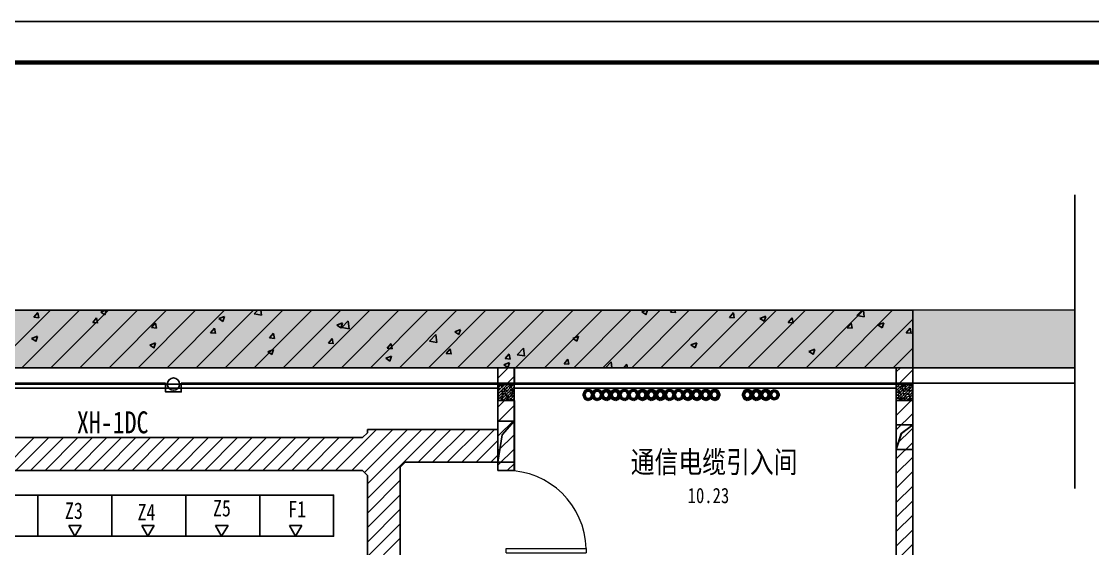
# Model space of a CAD drawing. Header units: millimetres. Extents: x -105589 to 107338, y 13850 to 162308.
# Drawn here: x -85029 to -71989, y 155896 to 162308 of the extents above; entities that cross this region are included whole.
import ezdxf

# ---------------------------------------------------------------- set-up
doc = ezdxf.new("R2010")
doc.units = ezdxf.units.MM
doc.linetypes.add('DOTE', pattern=[2.42, 2, -0.2, 0.02, -0.2])
for name, color, linetype in [('0-通风设备', 8, 'Continuous'), ('6号线通信预埋', 7, 'Continuous'), ('DOTE', 15, 'DOTE'), ('JZ-外墙填充', 8, 'Continuous'), ('PUB_HATCH', 8, 'Continuous'), ('SPACE', 7, 'Continuous'), ('WALL-MOVE', 6, 'Continuous'), ('WALL-砖', 160, 'Continuous'), ('信号管线', 110, 'Continuous'), ('图框', 7, 'Continuous'), ('排水沟', 6, 'Continuous'), ('给水孔洞', 60, 'Continuous'), ('角标', 7, 'Continuous')]:
    doc.layers.add(name, color=color, linetype=linetype)
for name, color, linetype, lineweight in [('0z车站外轮廓线', 150, 'Continuous', 15), ('1-附属风道', 221, 'Continuous', 50), ('COLUMN', 1, 'Continuous', 15), ('PUB_TEXT', 3, 'Continuous', 15), ('WINDOW', 4, 'Continuous', 13)]:
    doc.layers.add(name, color=color, linetype=linetype, lineweight=lineweight)
doc.styles.add('_标准', font='', dxfattribs={"width": 0.8})
doc.styles.get('_标准').set_extended_font_data('SimSun')
pattern_1 = [(45, (-2436176.6, 97351.76), (-88.388383, 88.388383), [])]
pattern_2 = [(45, (-2436176.594, 97262.007), (-17.67766953, 17.67766953), []), (50, (-2436176.594, 97262.01), (71.7260183, -6.2752135), [7.5, -82.5]), (355, (-2436176.594, 97262.01), (-13.8751334, 75.2192134), [6, -66]), (100.4514, (-2436170.62, 97261.484), (57.8509382, 68.9439542), [6.374019, -70.1142112]), (46.1842, (-2436176.59, 97282.01), (106.724105, -16.5519014), [11.25, -123.75]), (96.6356, (-2436167.7, 97280.63), (93.4662706, 97.411787), [9.561029, -105.1713]), (351.1842, (-2436176.59, 97282.01), (93.4661945, 97.41186), [9, -99]), (21, (-2436166.594, 97277.01), (59.6907052, -40.261889), [7.5, -82.5]), (326, (-2436166.594, 97277.01), (24.3315332, 72.5150045), [6, -66]), (71.4514, (-2436161.62, 97273.65), (84.0222629, 32.2530497), [6.374019, -70.1142112]), (37.5, (-2436176.594, 97262.007), (1.21598553, 33.28938538), [0, -65.2, 0, -67, 0, -66.25]), (7.5, (-2436176.594, 97262.007), (26.30695374, 39.4411712), [0, -38.2, 0, -63.7, 0, -25.25]), (327.5, (-2436198.894, 97262.007), (53.38224362, -2.25548717), [0, -25, 0, -78, 0, -103.5]), (317.5, (-2436208.894, 97262.007), (58.3186169, 10.0104982), [0, -32.5, 0, -51.8, 0, -73.5])]

# ---------------------------------------------------------------- blocks, each defined once
blk = doc.blocks.new('$DorLib2D$00000001')
at = {"color": 252}
for p, q in [((0.45, 0.975), (0.5, 0.975)), ((0.45, 0), (0.45, 0.975)), ((0.5, 0), (0.5, 0.975)), ((0.5, 0), (0.45, 0))]:
    blk.add_line(p, q, dxfattribs=at)
at = {"color": 252, "lineweight": 13}
blk.add_arc((0.475, 0), 0.975, 91.4693, 180, dxfattribs=at)

msp = doc.modelspace()

# ---------------------------------------------------------------- hatches: boundary and pattern name
h = msp.add_hatch()
h.set_pattern_fill('钢筋混凝土', color=8, scale=100)
h.set_pattern_definition([(45, (-2436176.6, 97262), (-176.776695, 176.776695), []), (50, (-2436176.6, 97262), (717.26018, -62.75213), [75, -825]), (355, (-2436176.6, 97262), (-138.75133, 752.19213), [60, -660]), (100.4514, (-2436116.8, 97256.8), (578.50938, 689.43954), [63.7402, -701.14211]), (46.1842, (-2436176.6, 97462), (1067.24105, -165.519), [112.5, -1237.5]), (96.6356, (-2436087.7, 97448.2), (934.6627, 974.11787), [95.6103, -1051.713]), (351.1842, (-2436176.6, 97462), (934.66195, 974.1186), [90, -990]), (21, (-2436076.6, 97412), (596.90705, -402.61889), [75, -825]), (326, (-2436076.6, 97412), (243.31533, 725.15005), [60, -660]), (71.4514, (-2436026.85, 97378.46), (840.22263, 322.5305), [63.7402, -701.14211]), (37.5, (-2436176.6, 97262), (12.159855, 332.893854), [0, -652, 0, -670, 0, -662.5]), (7.5, (-2436176.6, 97262), (263.06954, 394.41171), [0, -382, 0, -637, 0, -252.5]), (327.5, (-2436399.6, 97262), (533.822436, -22.554872), [0, -250, 0, -780, 0, -1035]), (317.5, (-2436499.6, 97262), (583.18617, 100.10498), [0, -325, 0, -518, 0, -735])])
h.paths.add_polyline_path([(-72203.5, 158096.4), (-72203.5, 158796.4), (-94973.9, 158796.4), (-94973.9, 158096.4)])
at = {"layer": 'PUB_HATCH'}
h = msp.add_hatch(dxfattribs=at)
h.set_pattern_fill('普通砖', color=256, scale=50, style=0)
h.set_pattern_definition(pattern_1)
h.paths.add_polyline_path([(-79228.5, 157896.4), (-79028.5, 157896.4), (-79028.5, 158096.4), (-79228.5, 158096.4)])
h = msp.add_hatch(dxfattribs=at)
h.set_pattern_fill('普通砖', color=256, scale=50, style=0)
h.set_pattern_definition(pattern_1)
h.paths.add_polyline_path([(-74378.5, 157896.4), (-74178.5, 157896.4), (-74178.5, 158096.4), (-74378.5, 158096.4)])
h = msp.add_hatch(dxfattribs=at)
h.set_pattern_fill('钢筋混凝土', color=256, scale=10, style=0)
h.set_pattern_definition(pattern_2)
h.paths.add_polyline_path([(-79228.5, 157696.4), (-79028.5, 157696.4), (-79028.5, 157896.4), (-79228.5, 157896.4)])
h = msp.add_hatch(dxfattribs=at)
h.set_pattern_fill('钢筋混凝土', color=256, scale=10, style=0)
h.set_pattern_definition(pattern_2)
h.paths.add_polyline_path([(-74378.5, 157696.4), (-74178.5, 157696.4), (-74178.5, 157896.4), (-74378.5, 157896.4)])
h = msp.add_hatch(dxfattribs=at)
h.set_pattern_fill('普通砖', color=256, scale=50, style=0)
h.set_pattern_definition(pattern_1)
h.paths.add_polyline_path([(-79028.5, 157696.4), (-79228.5, 157696.4), (-79228.5, 156846.4), (-79028.5, 156846.4)])
h = msp.add_hatch(dxfattribs=at)
h.set_pattern_fill('普通砖', color=256, scale=50, style=0)
h.set_pattern_definition(pattern_1)
h.paths.add_polyline_path([(-74378.5, 155646.4), (-74178.5, 155646.4), (-74178.5, 157696.4), (-74378.5, 157696.4)])

# ---------------------------------------------------------------- linework, layer by layer
msp.add_line((-72203.5, 156628.9), (-72203.5, 160199.3))
at = {"color": 8, "linetype": 'Continuous', "lineweight": -3}
for p, q in [((-85376.9, 158096.4), (-84676.9, 158796.4)), ((-85023.4, 158096.4), (-84323.4, 158796.4)), ((-84878.8, 158709.2), (-84830.6, 158766.6)), ((-84878.8, 158709.2), (-84819, 158703.9)), ((-84819, 158702.1), (-84830.6, 158764.8)), ((-84669.8, 158096.4), (-83969.8, 158796.4)), ((-84316.3, 158096.4), (-83616.3, 158796.4)), ((-84161.5, 158646.4), (-84113.3, 158703.9)), ((-84101.7, 158639.3), (-84113.3, 158702)), ((-84064.4, 158773.8), (-84005.6, 158796.4)), ((-84064.4, 158773.8), (-84014.7, 158740.3)), ((-84014.6, 158738.4), (-83995.2, 158796.4)), ((-83962.7, 158096.4), (-83262.7, 158796.4)), ((-83609.2, 158096.4), (-82909.2, 158796.4)), ((-83255.6, 158096.4), (-82555.6, 158796.4)), ((-82902.1, 158096.4), (-82202.1, 158796.4)), ((-82627.3, 158693.7), (-82557.3, 158720.6)), ((-82577.5, 158658.3), (-82557.2, 158718.8)), ((-82548.5, 158096.4), (-81848.5, 158796.4)), ((-82195.2, 158749.5), (-82150.3, 158796.4)), ((-82195.2, 158749.5), (-82106.3, 158735.7)), ((-82195, 158096.4), (-81495, 158796.4)), ((-82106.3, 158734.2), (-82113.5, 158796.4)), ((-81841.4, 158096.4), (-81141.4, 158796.4)), ((-81487.9, 158096.4), (-80787.9, 158796.4)), ((-81134.3, 158096.4), (-80434.3, 158796.4)), ((-80780.8, 158096.4), (-80080.8, 158796.4)), ((-80427.2, 158096.4), (-79727.2, 158796.4)), ((-80073.7, 158096.4), (-79373.7, 158796.4)), ((-79720.1, 158096.4), (-79020.1, 158796.4)), ((-79366.6, 158096.4), (-78666.6, 158796.4)), ((-79013, 158096.4), (-78313, 158796.4)), ((-78659.5, 158096.4), (-77959.5, 158796.4)), ((-78305.9, 158096.4), (-77605.9, 158796.4)), ((-77952.4, 158096.4), (-77252.4, 158796.4)), ((-77598.8, 158096.4), (-76898.8, 158796.4)), ((-77475.7, 158776), (-77422.6, 158796.4)), ((-77475.7, 158776), (-77426, 158742.4)), ((-77426, 158740.6), (-77407.2, 158796.4)), ((-77245.3, 158096.4), (-76545.3, 158796.4)), ((-77127.8, 158771.1), (-77106.5, 158796.4)), ((-77127.8, 158771.1), (-77068, 158765.8)), ((-77068, 158764), (-77073.9, 158796.4)), ((-76891.7, 158096.4), (-76191.7, 158796.4)), ((-76538.2, 158096.4), (-75838.2, 158796.4)), ((-76410.5, 158708.3), (-76362.3, 158765.8)), ((-76410.5, 158708.3), (-76350.7, 158703.1)), ((-76350.7, 158701.2), (-76362.3, 158763.9)), ((-76184.6, 158096.4), (-75484.6, 158796.4)), ((-76038.6, 158695.9), (-75968.6, 158722.8)), ((-75988.8, 158660.5), (-75968.6, 158720.9)), ((-75831.1, 158096.4), (-75131.1, 158796.4)), ((-75693.3, 158645.6), (-75645, 158703)), ((-75633.5, 158638.5), (-75645, 158701.2)), ((-75477.5, 158096.4), (-74777.5, 158796.4)), ((-75124, 158096.4), (-74424, 158796.4)), ((-74857.2, 158730.5), (-74794, 158796.4)), ((-74857.2, 158730.5), (-74768.3, 158716.8)), ((-74768.3, 158715.2), (-74777.7, 158796.4)), ((-84161.5, 158646.4), (-84101.8, 158641.2)), ((-83444.3, 158583.7), (-83396.1, 158641.1)), ((-83444.3, 158583.7), (-83384.5, 158578.4)), ((-83384.5, 158576.6), (-83396.1, 158639.3)), ((-82727, 158520.9), (-82678.8, 158578.4)), ((-82667.2, 158513.8), (-82678.8, 158576.5)), ((-82627.3, 158693.7), (-82577.5, 158660.2)), ((-81190.2, 158613.6), (-81120.1, 158640.5)), ((-81190.2, 158613.6), (-81140.4, 158580.1)), ((-81140.4, 158578.2), (-81120.1, 158638.7)), ((-81128, 158584), (-81050.1, 158665.2)), ((-81128, 158584), (-81039.1, 158570.2)), ((-81039.1, 158568.7), (-81050.1, 158663.7)), ((-76038.6, 158695.9), (-75988.9, 158662.4)), ((-75693.3, 158645.6), (-75633.5, 158640.3)), ((-74976, 158582.8), (-74927.8, 158640.3)), ((-74976, 158582.8), (-74916.2, 158577.6)), ((-74916.2, 158575.7), (-74927.8, 158638.4)), ((-74770.4, 158096.4), (-74178.7, 158688.1)), ((-74601.5, 158615.8), (-74531.5, 158642.7)), ((-74601.5, 158615.8), (-74551.7, 158582.3)), ((-74551.7, 158580.4), (-74531.4, 158640.8)), ((-74258.8, 158520.1), (-74210.5, 158577.5)), ((-74199, 158513), (-74210.5, 158575.7)), ((-84904.6, 158451.3), (-84834.6, 158478.2)), ((-84904.6, 158451.3), (-84854.9, 158417.7)), ((-84854.8, 158415.9), (-84834.6, 158476.3)), ((-82727, 158520.9), (-82667.3, 158515.7)), ((-82009.8, 158458.2), (-81961.6, 158515.6)), ((-82009.8, 158458.2), (-81950, 158452.9)), ((-81950, 158451.1), (-81961.5, 158513.8)), ((-81292.5, 158395.4), (-81244.3, 158452.9)), ((-81232.7, 158388.3), (-81244.3, 158451)), ((-80060.8, 158418.5), (-79982.9, 158499.7)), ((-79971.8, 158403.2), (-79982.9, 158498.2)), ((-79753, 158533.6), (-79683, 158560.4)), ((-79753, 158533.6), (-79703.3, 158500)), ((-79703.3, 158498.2), (-79683, 158558.6)), ((-78315.9, 158453.5), (-78245.9, 158480.3)), ((-78315.9, 158453.5), (-78266.2, 158419.9)), ((-78266.2, 158418.1), (-78245.9, 158478.5)), ((-74258.8, 158520.1), (-74199, 158514.8)), ((-83467.5, 158371.2), (-83397.5, 158398.1)), ((-83467.5, 158371.2), (-83417.8, 158337.6)), ((-83417.7, 158335.8), (-83397.4, 158396.2)), ((-82030.4, 158291.1), (-81960.4, 158318)), ((-81980.6, 158255.7), (-81960.3, 158316.1)), ((-81292.5, 158395.4), (-81232.8, 158390.2)), ((-80575.3, 158332.7), (-80527.1, 158390.1)), ((-80575.3, 158332.7), (-80515.5, 158327.4)), ((-80515.5, 158325.6), (-80527, 158388.3)), ((-80060.8, 158418.5), (-79971.8, 158404.7)), ((-79858, 158269.9), (-79809.8, 158327.4)), ((-79798.2, 158262.8), (-79809.8, 158325.5)), ((-78993.5, 158253), (-78915.7, 158334.2)), ((-78904.6, 158237.7), (-78915.7, 158332.6)), ((-76878.8, 158373.4), (-76808.8, 158400.3)), ((-76878.8, 158373.4), (-76829.1, 158339.8)), ((-76829.1, 158338), (-76808.8, 158398.4)), ((-75441.7, 158293.3), (-75371.7, 158320.2)), ((-75391.9, 158257.9), (-75371.7, 158318.3)), ((-74416.9, 158096.4), (-74178.7, 158334.6)), ((-82030.4, 158291.1), (-81980.6, 158257.6)), ((-80593.3, 158211), (-80523.2, 158237.9)), ((-80593.3, 158211), (-80543.5, 158177.5)), ((-80543.5, 158175.6), (-80523.2, 158236.1)), ((-79858, 158269.9), (-79798.3, 158264.7)), ((-79140.8, 158207.1), (-79092.6, 158264.6)), ((-79140.8, 158207.1), (-79081, 158201.9)), ((-79081, 158200.1), (-79092.5, 158262.7)), ((-78993.5, 158253), (-78904.6, 158239.2)), ((-78423.5, 158144.4), (-78375.3, 158201.8)), ((-78363.7, 158137.3), (-78375.3, 158200)), ((-75441.7, 158293.3), (-75392, 158259.7)), ((-79156.1, 158130.9), (-79086.1, 158157.8)), ((-79156.1, 158130.9), (-79106.4, 158097.4)), ((-79106.1, 158096.4), (-79086.1, 158156)), ((-78423.5, 158144.4), (-78363.7, 158139.2)), ((-77917.8, 158096.4), (-77848.4, 158168.6)), ((-77840.2, 158096.4), (-77848.4, 158167.1)), ((-77693.9, 158096.4), (-77658.1, 158139.1)), ((-77650.5, 158096.4), (-77658, 158137.2))]:
    msp.add_line(p, q, dxfattribs=at)
at = {"color": 8, "lineweight": 13}
msp.add_arc((-79128.6, 155871.4), 975, 1.46928, 90, dxfattribs=at)
at = {"layer": '0-通风设备', "color": 7, "lineweight": -3, "ltscale": 1.25}
for p, q in [((-84451.4, 156175.7), (-84378.6, 156046.4)), ((-84300.9, 156175.7), (-84451.4, 156175.7)), ((-84378.6, 156046.4), (-84300.9, 156175.7)), ((-83564.7, 156175.7), (-83491.9, 156046.4)), ((-83414.3, 156175.7), (-83564.7, 156175.7)), ((-83491.9, 156046.4), (-83414.3, 156175.7)), ((-82664.7, 156175.7), (-82591.9, 156046.4)), ((-82514.3, 156175.7), (-82664.7, 156175.7)), ((-82591.9, 156046.4), (-82514.3, 156175.7)), ((-81764.7, 156175.7), (-81691.9, 156046.4)), ((-81614.3, 156175.7), (-81764.7, 156175.7)), ((-81691.9, 156046.4), (-81614.3, 156175.7))]:
    msp.add_line(p, q, dxfattribs=at)
at = {"layer": '0z车站外轮廓线'}
msp.add_line((-72203.5, 158796.4), (-94973.9, 158796.4), dxfattribs=at)
at = {"layer": '0z车站外轮廓线', "color": 8, "lineweight": -3}
for p, q in [((-74178.7, 158796.4), (-93828.5, 158796.4)), ((-93828.5, 158096.4), (-74178.7, 158096.4))]:
    msp.add_line(p, q, dxfattribs=at)
at = {"layer": '0z车站外轮廓线'}
msp.add_lwpolyline([(-94973.9, 158096.4), (-72203.5, 158096.4)], dxfattribs=at)
at = {"layer": '1-附属风道', "color": 240, "lineweight": -3}
for points in [[(-78128.4, 157711.4), (-78089.5, 157727.5), (-78073.4, 157766.4), (-78089.5, 157805.3), (-78128.4, 157821.4), (-78167.3, 157805.3), (-78183.4, 157766.4), (-78167.3, 157727.5)], [(-78018.4, 157711.4), (-77979.5, 157727.5), (-77963.4, 157766.4), (-77979.5, 157805.3), (-78018.4, 157821.4), (-78057.3, 157805.3), (-78073.4, 157766.4), (-78057.3, 157727.5)], [(-77908.4, 157711.4), (-77869.5, 157727.5), (-77853.4, 157766.4), (-77869.5, 157805.3), (-77908.4, 157821.4), (-77947.3, 157805.3), (-77963.4, 157766.4), (-77947.3, 157727.5)], [(-77911.9, 157816.4), (-77947.3, 157801.7), (-77961.9, 157766.4), (-77947.3, 157731), (-77911.9, 157716.4), (-77876.5, 157731), (-77861.9, 157766.4), (-77876.5, 157801.7)], [(-77798.4, 157711.4), (-77759.5, 157727.5), (-77743.4, 157766.4), (-77759.5, 157805.3), (-77798.4, 157821.4), (-77837.3, 157805.3), (-77853.4, 157766.4), (-77837.3, 157727.5)], [(-77801.9, 157816.4), (-77837.3, 157801.7), (-77851.9, 157766.4), (-77837.3, 157731), (-77801.9, 157716.4), (-77766.5, 157731), (-77751.9, 157766.4), (-77766.5, 157801.7)], [(-77688.4, 157711.4), (-77649.5, 157727.5), (-77633.4, 157766.4), (-77649.5, 157805.3), (-77688.4, 157821.4), (-77727.3, 157805.3), (-77743.4, 157766.4), (-77727.3, 157727.5)], [(-77578.4, 157711.4), (-77539.5, 157727.5), (-77523.4, 157766.4), (-77539.5, 157805.3), (-77578.4, 157821.4), (-77617.3, 157805.3), (-77633.4, 157766.4), (-77617.3, 157727.5)], [(-77468.4, 157711.4), (-77429.5, 157727.5), (-77413.4, 157766.4), (-77429.5, 157805.3), (-77468.4, 157821.4), (-77507.3, 157805.3), (-77523.4, 157766.4), (-77507.3, 157727.5)], [(-77471.9, 157816.4), (-77507.3, 157801.7), (-77521.9, 157766.4), (-77507.3, 157731), (-77471.9, 157716.4), (-77436.6, 157731), (-77421.9, 157766.4), (-77436.6, 157801.7)], [(-77358.4, 157711.4), (-77319.5, 157727.5), (-77303.4, 157766.4), (-77319.5, 157805.3), (-77358.4, 157821.4), (-77397.3, 157805.3), (-77413.4, 157766.4), (-77397.3, 157727.5)], [(-77361.9, 157816.4), (-77397.3, 157801.7), (-77411.9, 157766.4), (-77397.3, 157731), (-77361.9, 157716.4), (-77326.6, 157731), (-77311.9, 157766.4), (-77326.6, 157801.7)], [(-77248.4, 157711.4), (-77209.5, 157727.5), (-77193.4, 157766.4), (-77209.5, 157805.3), (-77248.4, 157821.4), (-77287.3, 157805.3), (-77303.4, 157766.4), (-77287.3, 157727.5)], [(-77251.9, 157816.4), (-77287.3, 157801.7), (-77301.9, 157766.4), (-77287.3, 157731), (-77251.9, 157716.4), (-77216.6, 157731), (-77201.9, 157766.4), (-77216.6, 157801.7)], [(-77138.4, 157711.4), (-77099.5, 157727.5), (-77083.4, 157766.4), (-77099.5, 157805.3), (-77138.4, 157821.4), (-77177.3, 157805.3), (-77193.4, 157766.4), (-77177.3, 157727.5)], [(-77028.4, 157711.4), (-76989.5, 157727.5), (-76973.4, 157766.4), (-76989.5, 157805.3), (-77028.4, 157821.4), (-77067.3, 157805.3), (-77083.4, 157766.4), (-77067.3, 157727.5)], [(-76918.4, 157711.4), (-76879.5, 157727.5), (-76863.4, 157766.4), (-76879.5, 157805.3), (-76918.4, 157821.4), (-76957.3, 157805.3), (-76973.4, 157766.4), (-76957.3, 157727.5)], [(-76921.9, 157816.4), (-76957.3, 157801.7), (-76971.9, 157766.4), (-76957.3, 157731), (-76921.9, 157716.4), (-76886.6, 157731), (-76871.9, 157766.4), (-76886.6, 157801.7)], [(-76808.4, 157711.4), (-76769.5, 157727.5), (-76753.4, 157766.4), (-76769.5, 157805.3), (-76808.4, 157821.4), (-76847.3, 157805.3), (-76863.4, 157766.4), (-76847.3, 157727.5)], [(-76811.9, 157816.4), (-76847.3, 157801.7), (-76861.9, 157766.4), (-76847.3, 157731), (-76811.9, 157716.4), (-76776.6, 157731), (-76761.9, 157766.4), (-76776.6, 157801.7)], [(-76698.4, 157711.4), (-76659.5, 157727.5), (-76643.4, 157766.4), (-76659.5, 157805.3), (-76698.4, 157821.4), (-76737.3, 157805.3), (-76753.4, 157766.4), (-76737.3, 157727.5)], [(-76701.9, 157816.4), (-76737.3, 157801.7), (-76751.9, 157766.4), (-76737.3, 157731), (-76701.9, 157716.4), (-76666.6, 157731), (-76651.9, 157766.4), (-76666.6, 157801.7)], [(-76588.4, 157711.4), (-76549.5, 157727.5), (-76533.4, 157766.4), (-76549.5, 157805.3), (-76588.4, 157821.4), (-76627.3, 157805.3), (-76643.4, 157766.4), (-76627.3, 157727.5)], [(-76591.9, 157816.4), (-76627.3, 157801.7), (-76641.9, 157766.4), (-76627.3, 157731), (-76591.9, 157716.4), (-76556.6, 157731), (-76541.9, 157766.4), (-76556.6, 157801.7)]]:
    msp.add_lwpolyline(points, close=True, dxfattribs=at)
at = {"layer": '1-附属风道', "color": 2}
for points in [[(-78128.3, 157711.4), (-78089.4, 157727.5), (-78073.3, 157766.4), (-78089.4, 157805.3), (-78128.3, 157821.4), (-78167.2, 157805.3), (-78183.3, 157766.4), (-78167.2, 157727.5)], [(-78018.3, 157711.4), (-77979.4, 157727.5), (-77963.3, 157766.4), (-77979.4, 157805.3), (-78018.3, 157821.4), (-78057.2, 157805.3), (-78073.3, 157766.4), (-78057.2, 157727.5)], [(-77908.3, 157711.4), (-77869.4, 157727.5), (-77853.3, 157766.4), (-77869.4, 157805.3), (-77908.3, 157821.4), (-77947.2, 157805.3), (-77963.3, 157766.4), (-77947.2, 157727.5)], [(-77911.8, 157816.4), (-77947.1, 157801.8), (-77961.8, 157766.4), (-77947.1, 157731.1), (-77911.8, 157716.4), (-77876.4, 157731.1), (-77861.8, 157766.4), (-77876.4, 157801.8)], [(-77798.3, 157711.4), (-77759.4, 157727.5), (-77743.3, 157766.4), (-77759.4, 157805.3), (-77798.3, 157821.4), (-77837.2, 157805.3), (-77853.3, 157766.4), (-77837.2, 157727.5)], [(-77801.8, 157816.4), (-77837.1, 157801.8), (-77851.8, 157766.4), (-77837.1, 157731.1), (-77801.8, 157716.4), (-77766.4, 157731.1), (-77751.8, 157766.4), (-77766.4, 157801.8)], [(-77688.3, 157711.4), (-77649.4, 157727.5), (-77633.3, 157766.4), (-77649.4, 157805.3), (-77688.3, 157821.4), (-77727.2, 157805.3), (-77743.3, 157766.4), (-77727.2, 157727.5)], [(-77578.3, 157711.4), (-77539.4, 157727.5), (-77523.3, 157766.4), (-77539.4, 157805.3), (-77578.3, 157821.4), (-77617.2, 157805.3), (-77633.3, 157766.4), (-77617.2, 157727.5)], [(-77468.3, 157711.4), (-77429.4, 157727.5), (-77413.3, 157766.4), (-77429.4, 157805.3), (-77468.3, 157821.4), (-77507.2, 157805.3), (-77523.3, 157766.4), (-77507.2, 157727.5)], [(-77471.8, 157816.4), (-77507.1, 157801.8), (-77521.8, 157766.4), (-77507.1, 157731.1), (-77471.8, 157716.4), (-77436.4, 157731.1), (-77421.8, 157766.4), (-77436.4, 157801.8)], [(-77358.3, 157711.4), (-77319.4, 157727.5), (-77303.3, 157766.4), (-77319.4, 157805.3), (-77358.3, 157821.4), (-77397.2, 157805.3), (-77413.3, 157766.4), (-77397.2, 157727.5)], [(-77361.8, 157816.4), (-77397.1, 157801.8), (-77411.8, 157766.4), (-77397.1, 157731.1), (-77361.8, 157716.4), (-77326.4, 157731.1), (-77311.8, 157766.4), (-77326.4, 157801.8)], [(-77248.3, 157711.4), (-77209.4, 157727.5), (-77193.3, 157766.4), (-77209.4, 157805.3), (-77248.3, 157821.4), (-77287.2, 157805.3), (-77303.3, 157766.4), (-77287.2, 157727.5)], [(-77251.8, 157816.4), (-77287.1, 157801.8), (-77301.8, 157766.4), (-77287.1, 157731.1), (-77251.8, 157716.4), (-77216.4, 157731.1), (-77201.8, 157766.4), (-77216.4, 157801.8)], [(-77138.3, 157711.4), (-77099.4, 157727.5), (-77083.3, 157766.4), (-77099.4, 157805.3), (-77138.3, 157821.4), (-77177.2, 157805.3), (-77193.3, 157766.4), (-77177.2, 157727.5)], [(-77028.3, 157711.4), (-76989.4, 157727.5), (-76973.3, 157766.4), (-76989.4, 157805.3), (-77028.3, 157821.4), (-77067.2, 157805.3), (-77083.3, 157766.4), (-77067.2, 157727.5)], [(-76918.3, 157711.4), (-76879.4, 157727.5), (-76863.3, 157766.4), (-76879.4, 157805.3), (-76918.3, 157821.4), (-76957.2, 157805.3), (-76973.3, 157766.4), (-76957.2, 157727.5)], [(-76921.8, 157816.4), (-76957.1, 157801.8), (-76971.8, 157766.4), (-76957.1, 157731.1), (-76921.8, 157716.4), (-76886.4, 157731.1), (-76871.8, 157766.4), (-76886.4, 157801.8)], [(-76808.3, 157711.4), (-76769.4, 157727.5), (-76753.3, 157766.4), (-76769.4, 157805.3), (-76808.3, 157821.4), (-76847.2, 157805.3), (-76863.3, 157766.4), (-76847.2, 157727.5)], [(-76811.8, 157816.4), (-76847.1, 157801.8), (-76861.8, 157766.4), (-76847.1, 157731.1), (-76811.8, 157716.4), (-76776.4, 157731.1), (-76761.8, 157766.4), (-76776.4, 157801.8)], [(-76698.3, 157711.4), (-76659.4, 157727.5), (-76643.3, 157766.4), (-76659.4, 157805.3), (-76698.3, 157821.4), (-76737.2, 157805.3), (-76753.3, 157766.4), (-76737.2, 157727.5)], [(-76701.8, 157816.4), (-76737.1, 157801.8), (-76751.8, 157766.4), (-76737.1, 157731.1), (-76701.8, 157716.4), (-76666.4, 157731.1), (-76651.8, 157766.4), (-76666.4, 157801.8)], [(-76588.3, 157711.4), (-76549.4, 157727.5), (-76533.3, 157766.4), (-76549.4, 157805.3), (-76588.3, 157821.4), (-76627.2, 157805.3), (-76643.3, 157766.4), (-76627.2, 157727.5)], [(-76591.8, 157816.4), (-76627.1, 157801.8), (-76641.8, 157766.4), (-76627.1, 157731.1), (-76591.8, 157716.4), (-76556.4, 157731.1), (-76541.8, 157766.4), (-76556.4, 157801.8)]]:
    msp.add_lwpolyline(points, close=True, dxfattribs=at)
at = {"layer": '1-附属风道', "color": 8, "lineweight": -3}
for points in [[(-76188.8, 157711.4), (-76149.9, 157727.5), (-76133.8, 157766.4), (-76149.9, 157805.3), (-76188.8, 157821.4), (-76227.7, 157805.3), (-76243.8, 157766.4), (-76227.7, 157727.5)], [(-76192.2, 157816.4), (-76227.6, 157801.7), (-76242.2, 157766.4), (-76227.6, 157731), (-76192.2, 157716.4), (-76156.9, 157731), (-76142.2, 157766.4), (-76156.9, 157801.7)], [(-76078.8, 157711.4), (-76039.9, 157727.5), (-76023.8, 157766.4), (-76039.9, 157805.3), (-76078.8, 157821.4), (-76117.7, 157805.3), (-76133.8, 157766.4), (-76117.7, 157727.5)], [(-76082.2, 157816.4), (-76117.6, 157801.7), (-76132.2, 157766.4), (-76117.6, 157731), (-76082.2, 157716.4), (-76046.9, 157731), (-76032.2, 157766.4), (-76046.9, 157801.7)], [(-75968.8, 157711.4), (-75929.9, 157727.5), (-75913.8, 157766.4), (-75929.9, 157805.3), (-75968.8, 157821.4), (-76007.7, 157805.3), (-76023.8, 157766.4), (-76007.7, 157727.5)], [(-75972.2, 157816.4), (-76007.6, 157801.7), (-76022.2, 157766.4), (-76007.6, 157731), (-75972.2, 157716.4), (-75936.9, 157731), (-75922.2, 157766.4), (-75936.9, 157801.7)], [(-75863.8, 157816.4), (-75899.1, 157801.7), (-75913.8, 157766.4), (-75899.1, 157731), (-75863.8, 157716.4), (-75828.4, 157731), (-75813.8, 157766.4), (-75828.4, 157801.7)]]:
    msp.add_lwpolyline(points, close=True, dxfattribs=at)
at = {"layer": '1-附属风道', "color": 4}
for points in [[(-76188.6, 157711.4), (-76149.7, 157727.5), (-76133.6, 157766.4), (-76149.7, 157805.3), (-76188.6, 157821.4), (-76227.5, 157805.3), (-76243.6, 157766.4), (-76227.5, 157727.5)], [(-76192.1, 157816.4), (-76227.4, 157801.8), (-76242.1, 157766.4), (-76227.4, 157731.1), (-76192.1, 157716.4), (-76156.7, 157731.1), (-76142.1, 157766.4), (-76156.7, 157801.8)], [(-76078.6, 157711.4), (-76039.7, 157727.5), (-76023.6, 157766.4), (-76039.7, 157805.3), (-76078.6, 157821.4), (-76117.5, 157805.3), (-76133.6, 157766.4), (-76117.5, 157727.5)], [(-76082.1, 157816.4), (-76117.4, 157801.8), (-76132.1, 157766.4), (-76117.4, 157731.1), (-76082.1, 157716.4), (-76046.7, 157731.1), (-76032.1, 157766.4), (-76046.7, 157801.8)], [(-75968.6, 157711.4), (-75929.7, 157727.5), (-75913.6, 157766.4), (-75929.7, 157805.3), (-75968.6, 157821.4), (-76007.5, 157805.3), (-76023.6, 157766.4), (-76007.5, 157727.5)], [(-75972.1, 157816.4), (-76007.4, 157801.8), (-76022.1, 157766.4), (-76007.4, 157731.1), (-75972.1, 157716.4), (-75936.7, 157731.1), (-75922.1, 157766.4), (-75936.7, 157801.8)], [(-75863.6, 157816.4), (-75899, 157801.8), (-75913.6, 157766.4), (-75899, 157731.1), (-75863.6, 157716.4), (-75828.3, 157731.1), (-75813.6, 157766.4), (-75828.3, 157801.8)]]:
    msp.add_lwpolyline(points, close=True, dxfattribs=at)
at = {"layer": '6号线通信预埋', "color": 240, "lineweight": -3}
for p, q in [((-79028.6, 157445.9), (-79176.3, 157281.2)), ((-74179, 157401.3), (-74317.5, 157295.2)), ((-79176.3, 157281.2), (-79228.6, 156945.9)), ((-74317.5, 157295.2), (-74379, 157101.3))]:
    msp.add_line(p, q, dxfattribs=at)
at = {"layer": '6号线通信预埋', "color": 2}
for p, q in [((-79028.5, 157446), (-79176.2, 157281.3)), ((-74178.8, 157401.3), (-74317.3, 157295.2)), ((-79176.2, 157281.3), (-79228.5, 156946)), ((-74317.3, 157295.2), (-74378.8, 157101.3))]:
    msp.add_line(p, q, dxfattribs=at)
at = {"layer": '6号线通信预埋', "color": 240, "lineweight": -3}
for points in [[(-79228.6, 157445.9), (-79028.6, 157445.9), (-79028.6, 156945.9), (-79228.6, 156945.9)], [(-74379, 157401.3), (-74179, 157401.3), (-74179, 157101.3), (-74379, 157101.3)]]:
    msp.add_lwpolyline(points, close=True, dxfattribs=at)
at = {"layer": '6号线通信预埋', "color": 2}
for points in [[(-79228.5, 157446), (-79028.5, 157446), (-79028.5, 156946), (-79228.5, 156946)], [(-74378.8, 157401.3), (-74178.8, 157401.3), (-74178.8, 157101.3), (-74378.8, 157101.3)]]:
    msp.add_lwpolyline(points, close=True, dxfattribs=at)
at = {"layer": 'COLUMN', "color": 8, "lineweight": -3}
for p, q in [((-79028.6, 157896.4), (-79228.6, 157896.4)), ((-79228.6, 157896.4), (-79228.6, 157696.4)), ((-79028.6, 157696.4), (-79028.6, 157896.4)), ((-74178.7, 157896.4), (-74378.7, 157896.4)), ((-74378.7, 157896.4), (-74378.7, 157696.4)), ((-74178.7, 157696.4), (-74178.7, 157896.4)), ((-79228.6, 157696.4), (-79028.6, 157696.4)), ((-74378.7, 157696.4), (-74178.7, 157696.4))]:
    msp.add_line(p, q, dxfattribs=at)
at = {"layer": 'COLUMN'}
for p, q in [((-79028.5, 157896.4), (-79228.5, 157896.4)), ((-79228.5, 157896.4), (-79228.5, 157696.4)), ((-79028.5, 157696.4), (-79028.5, 157896.4)), ((-74178.5, 157896.4), (-74378.5, 157896.4)), ((-74378.5, 157896.4), (-74378.5, 157696.4)), ((-74178.5, 157696.4), (-74178.5, 157896.4)), ((-79228.5, 157696.4), (-79028.5, 157696.4)), ((-74378.5, 157696.4), (-74178.5, 157696.4))]:
    msp.add_line(p, q, dxfattribs=at)
at = {"layer": 'DOTE'}
msp.add_line((-94973.9, 158096.6, 0), (-72203.5, 158096.6, 0), dxfattribs=at)
at = {"layer": 'DOTE', "color": 8, "lineweight": -3}
msp.add_line((-93828.5, 158096.6, 0), (-74178.7, 158096.6, 0), dxfattribs=at)
at = {"layer": 'JZ-外墙填充', "color": 7}
for points in [[(-85728.6, 156546.4), (-84828.6, 156546.4), (-84828.6, 156046.4), (-85728.6, 156046.4)], [(-84828.6, 156546.4), (-83928.6, 156546.4), (-83928.6, 156046.4), (-84828.6, 156046.4)], [(-83928.6, 156546.4), (-83028.6, 156546.4), (-83028.6, 156046.4), (-83928.6, 156046.4)], [(-83028.6, 156546.4), (-82128.6, 156546.4), (-82128.6, 156046.4), (-83028.6, 156046.4)], [(-82128.6, 156546.4), (-81228.6, 156546.4), (-81228.6, 156046.4), (-82128.6, 156046.4)]]:
    msp.add_lwpolyline(points, close=True, dxfattribs=at)
at = {"layer": 'WALL-MOVE', "color": 8, "lineweight": -3}
for p, q in [((-79228.6, 157896.4), (-93628.5, 157896.4)), ((-79228.6, 157846.4), (-93628.5, 157846.4)), ((-74378.7, 157896.4), (-79028.6, 157896.4)), ((-74378.7, 157846.4), (-79028.6, 157846.4))]:
    msp.add_line(p, q, dxfattribs=at)
at = {"layer": 'WALL-MOVE'}
for p, q in [((-79228.5, 157896.4), (-93628.5, 157896.4)), ((-79228.5, 157846.4), (-93628.5, 157846.4)), ((-74378.5, 157896.4), (-79028.5, 157896.4)), ((-74378.5, 157846.4), (-79028.5, 157846.4))]:
    msp.add_line(p, q, dxfattribs=at)
at = {"layer": 'WALL-砖', "color": 8, "lineweight": -3}
for p, q in [((-79228.6, 158096.4), (-79228.6, 157896.4)), ((-79028.6, 158096.4), (-79228.6, 158096.4)), ((-79028.6, 158096.4), (-79028.6, 157896.4)), ((-74378.7, 158096.4), (-74378.7, 157896.4)), ((-74178.7, 158096.4), (-74378.7, 158096.4)), ((-74178.7, 158096.4), (-74178.7, 157896.4)), ((-79228.6, 157696.4), (-79228.6, 156846.4)), ((-79028.6, 156846.4), (-79028.6, 157696.4)), ((-74378.7, 157696.4), (-74378.7, 155646.4)), ((-74178.7, 157696.4), (-74178.7, 155646.4)), ((-79228.6, 156846.4), (-79028.6, 156846.4))]:
    msp.add_line(p, q, dxfattribs=at)
at = {"layer": 'WALL-砖'}
for p, q in [((-79228.5, 158096.4), (-79228.5, 157896.4)), ((-79028.5, 158096.4), (-79228.5, 158096.4)), ((-79028.5, 158096.4), (-79028.5, 157896.4)), ((-74378.5, 158096.4), (-74378.5, 157896.4)), ((-74178.5, 158096.4), (-74378.5, 158096.4)), ((-74178.5, 158096.4), (-74178.5, 157896.4)), ((-79228.5, 157696.4), (-79228.5, 156846.4)), ((-79028.5, 156846.4), (-79028.5, 157696.4)), ((-74378.5, 157696.4), (-74378.5, 155646.4)), ((-74178.5, 157696.4), (-74178.5, 155646.4)), ((-79228.5, 156846.4), (-79028.5, 156846.4))]:
    msp.add_line(p, q, dxfattribs=at)
at = {"layer": '信号管线', "color": 8, "lineweight": -3}
msp.add_line((-74178.7, 157896.4), (-74178.7, 158796.4), dxfattribs=at)
at = {"layer": '信号管线', "color": 240, "lineweight": -3}
for p, q in [((-81206.7, 156846.4), (-80707.2, 157345.9)), ((-81006.7, 156846.4), (-80507.2, 157345.9)), ((-80877.2, 157246.4, 0), (-80817.6, 157306, 0)), ((-80853.6, 156822.7), (-80330.4, 157345.9)), ((-80817.6, 156682), (-80153.6, 157345.9)), ((-80817.6, 156505.2), (-79976.8, 157345.9)), ((-79228.6, 157345.9), (-80817.6, 157345.9)), ((-80817.6, 157306, 0), (-80817.6, 157345.9)), ((-80200.1, 156945.9), (-79800.1, 157345.9)), ((-80023.3, 156945.9), (-79623.3, 157345.9)), ((-79846.5, 156945.9), (-79446.5, 157345.9)), ((-79669.7, 156945.9), (-79269.7, 157345.9)), ((-79228.6, 156945.9), (-79228.6, 157345.9)), ((-79228.6, 156945.9), (-79228.6, 157345.9)), ((-80877.2, 157246.4, 0), (-91158.1, 157246.4)), ((-85272.5, 156846.4), (-84872.5, 157246.4)), ((-85095.8, 156846.4), (-84695.8, 157246.4)), ((-84919, 156846.4), (-84519, 157246.4)), ((-84742.2, 156846.4), (-84342.2, 157246.4)), ((-84565.4, 156846.4), (-84165.4, 157246.4)), ((-84388.7, 156846.4), (-83988.7, 157246.4)), ((-84211.9, 156846.4), (-83811.9, 157246.4)), ((-84035.1, 156846.4), (-83635.1, 157246.4)), ((-83858.3, 156846.4), (-83458.3, 157246.4)), ((-83681.6, 156846.4), (-83281.6, 157246.4)), ((-83504.8, 156846.4), (-83104.8, 157246.4)), ((-83328, 156846.4), (-82928, 157246.4)), ((-83151.2, 156846.4), (-82751.2, 157246.4)), ((-82974.5, 156846.4), (-82574.5, 157246.4)), ((-82797.7, 156846.4), (-82397.7, 157246.4)), ((-82620.9, 156846.4), (-82220.9, 157246.4)), ((-82444.1, 156846.4), (-82044.1, 157246.4)), ((-82267.4, 156846.4), (-81867.4, 157246.4)), ((-82090.6, 156846.4), (-81690.6, 157246.4)), ((-81913.8, 156846.4), (-81513.8, 157246.4)), ((-81737, 156846.4), (-81337, 157246.4)), ((-81560.3, 156846.4), (-81160.3, 157246.4)), ((-81383.5, 156846.4), (-80983.5, 157246.4)), ((-79493, 156945.9), (-79228.6, 157210.3)), ((-79316.2, 156945.9), (-79228.6, 157033.5)), ((-80417.6, 156886.3), (-80357.9, 156945.9)), ((-80417.6, 154480.6), (-80417.6, 156886.3)), ((-80357.9, 156945.9), (-79228.6, 156945.9)), ((-86301.5, 156846.4, 0), (-80877.2, 156846.4, 0)), ((-80877.2, 156846.4, 0), (-80817.6, 156786.7, 0)), ((-80817.6, 156786.7, 0), (-80817.6, 155406.1)), ((-80817.6, 156328.4), (-80417.6, 156728.4)), ((-80817.6, 156151.6), (-80417.6, 156551.6)), ((-80817.6, 155974.9), (-80417.6, 156374.9)), ((-80817.6, 155798.1), (-80417.6, 156198.1)), ((-80817.6, 155621.3), (-80417.6, 156021.3))]:
    msp.add_line(p, q, dxfattribs=at)
at = {"layer": '图框', "color": 3, "const_width": 50}
msp.add_lwpolyline([(-64088.7, 161808.1), (-103088.7, 161808.1)], dxfattribs=at)
msp.add_lwpolyline([(-64088.7, 161808.1), (-103088.7, 161808.1)], dxfattribs=at)
at = {"layer": '排水沟', "color": 150}
for points in [[(-94973.9, 157906.4), (-83273.5, 157906.4)], [(-83273.5, 157906.4), (-83273.5, 157801.4), (-83083.5, 157801.4), (-83083.5, 157906.4)], [(-83083.5, 157906.4), (-72203.5, 157906.4)]]:
    msp.add_lwpolyline(points, dxfattribs=at)
at = {"layer": '排水沟', "color": 8, "lineweight": -3}
for points in [[(-93828.5, 157906.4), (-83273.6, 157906.4)], [(-83273.6, 157906.4), (-83273.6, 157801.4), (-83083.6, 157801.4), (-83083.6, 157906.4)]]:
    msp.add_lwpolyline(points, dxfattribs=at)
at = {"layer": '给水孔洞', "color": 8, "lineweight": -3}
msp.add_circle((-83178.6, 157896.4, 0), 75, dxfattribs=at)
at = {"layer": '给水孔洞', "color": 1}
msp.add_circle((-83178.5, 157896.4, 0), 75, dxfattribs=at)
at = {"layer": '角标'}
msp.add_line((-63588.7, 162308.1), (-105588.7, 162308.1), dxfattribs=at)

# ---------------------------------------------------------------- block references
at = {"layer": 'WINDOW', "xscale": -1000, "yscale": -1000, "zscale": 1000, "rotation": 90.00000000117392}
msp.add_blockref('$DorLib2D$00000001', (-79128.5, 156346.4), dxfattribs=at)

# ---------------------------------------------------------------- texts
at = {"color": 132, "lineweight": -3, "style": '_标准', "width": 0.8}
msp.add_text('XH-1DC', height=266.66, dxfattribs=at).set_placement((-84353.3, 157298.3))
at = {"layer": 'PUB_TEXT', "color": 6, "style": '_标准', "width": 0.8}
for s, p in [('Z5', (-82696.7, 156287.8, 63.1)), ('Z3', (-84499, 156256.9, 63.1)), ('Z4', (-83615.4, 156240.1, 63.1)), ('F1', (-81780.5, 156274.8, 126.2))]:
    msp.add_text(s, height=200, dxfattribs=at).set_placement(p)
at = {"layer": 'SPACE', "style": '_标准', "width": 0.8}
for s, height, p in [('通信电缆引入间', 265.82, (-77611.7, 156816.4)), ('10.23', 186.08, (-76918.8, 156448.9))]:
    msp.add_text(s, height=height, dxfattribs=at).set_placement(p)

doc.saveas('drawing.dxf')
